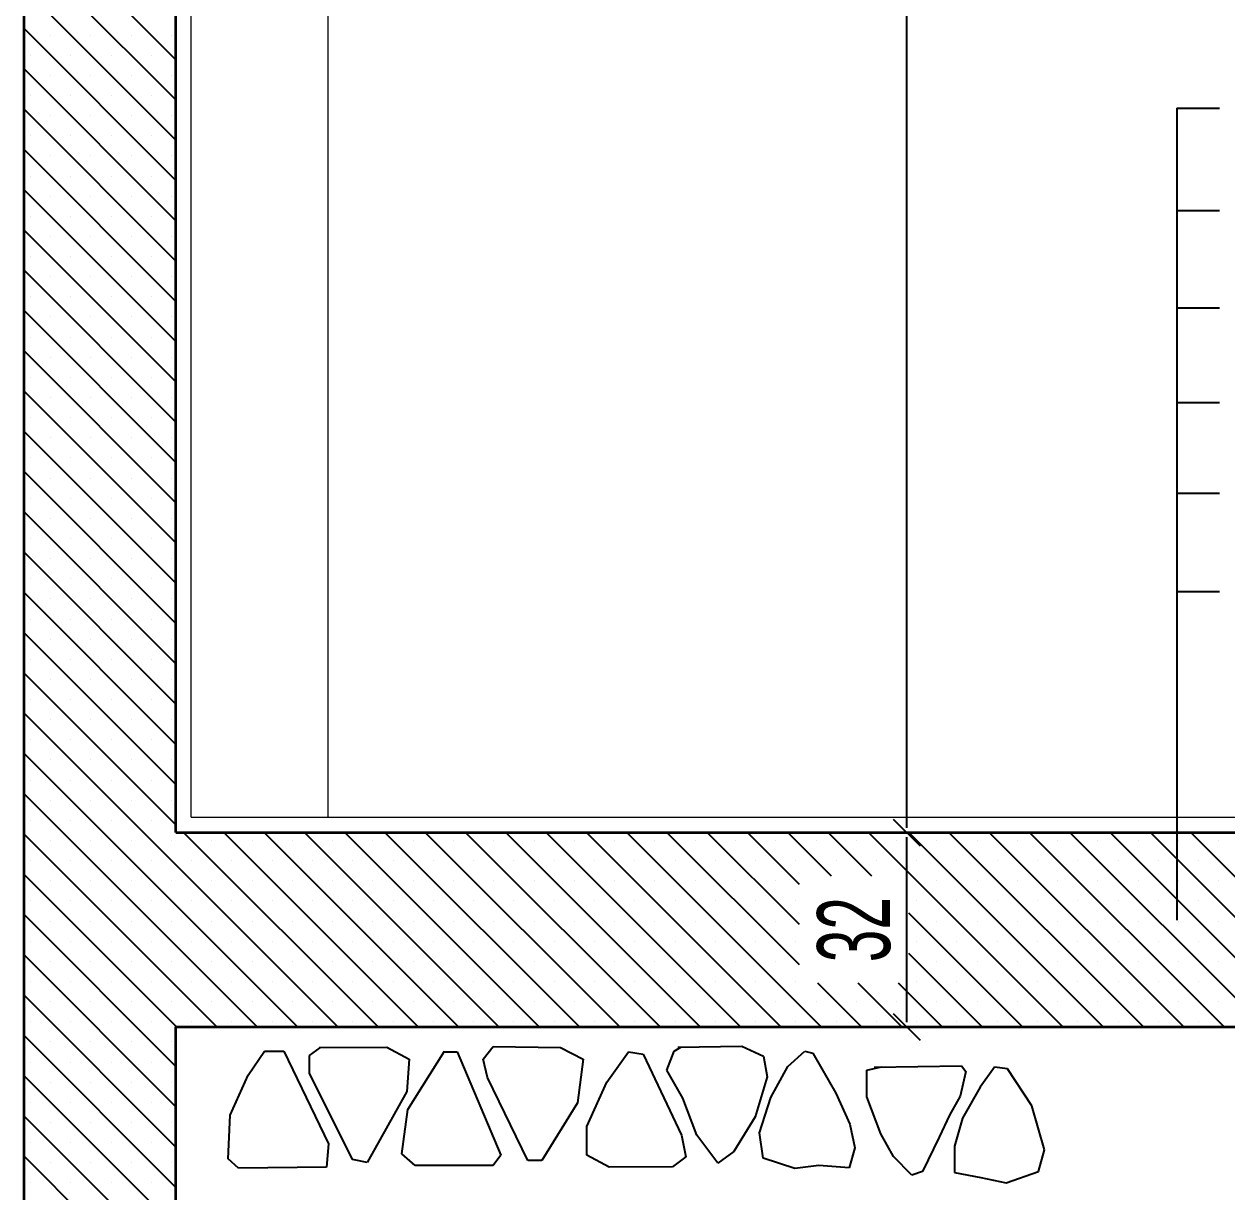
# Model space of a CAD drawing. Header units: inches. Extents: x -7543 to -822, y 102837 to 190349.
# Drawn here: x -828.02752 to -827.98793, y 102836.72105 to 102836.7595 of the extents above; entities that cross this region are included whole.
import ezdxf

# ---------------------------------------------------------------- set-up
doc = ezdxf.new("R2010")
doc.units = ezdxf.units.IN
doc.header["$MEASUREMENT"] = 0
doc.layers.add('DUVAR', color=7, linetype='Continuous', lineweight=35, true_color=0xfc4642)
doc.layers.add('KAPI', color=7, linetype='Continuous', lineweight=18, true_color=0xffb360)
for name, color, linetype, lineweight in [('ICOL', 55, 'Continuous', 25), ('SIVA', 150, 'Continuous', 15), ('TARAMA', 8, 'Continuous', 25), ('YAZI', 7, 'Continuous', 25)]:
    doc.layers.add(name, color=color, linetype=linetype, lineweight=lineweight)
doc.styles.add('OLCU', font='tromand.shx', dxfattribs={"width": 0.6, "height": 12})

# ---------------------------------------------------------------- blocks, each defined once
blk = doc.blocks.new('D')
at = {"layer": 'ICOL'}
for p, q in [((2.83, 2.83), (-2.83, -2.83)), ((0, 3), (0, -25))]:
    blk.add_line(p, q, dxfattribs=at)
blk = doc.blocks.new('E')
at = {"layer": 'ICOL'}
for p, q in [((0, -3), (0, 25)), ((-2.83, -2.83), (2.83, 2.83))]:
    blk.add_line(p, q, dxfattribs=at)

msp = doc.modelspace()

# ---------------------------------------------------------------- linework, layer by layer
at = {"layer": 'DUVAR'}
for p, q in [((-828.027518, 102836.706485), (-828.027518, 102836.797885)), ((-828.022518, 102836.732885), (-828.022518, 102836.791485)), ((-828.022518, 102836.732885), (-827.802518, 102836.732885)), ((-828.022518, 102836.726485), (-827.802518, 102836.726485)), ((-828.022518, 102836.706485), (-828.022518, 102836.726485))]:
    msp.add_line(p, q, dxfattribs=at)
at = {"layer": 'ICOL'}
for p, q in [((-827.99847, 102836.791329), (-827.99847, 102836.733041)), ((-827.99847, 102836.732729), (-827.99847, 102836.726641))]:
    msp.add_line(p, q, dxfattribs=at)
at = {"layer": 'KAPI'}
msp.add_line((-828.017518, 102836.790985), (-828.017518, 102836.733385), dxfattribs=at)
at = {"layer": 'SIVA'}
for q in [(-828.022018, 102836.790985), (-827.803018, 102836.733385)]:
    msp.add_line((-828.022018, 102836.733385), q, dxfattribs=at)
at = {"layer": 'TARAMA'}
for p, q in [((-828.022518, 102836.758325), (-828.027518, 102836.763325)), ((-828.022518, 102836.756999), (-828.027518, 102836.761999)), ((-828.022518, 102836.755674), (-828.027518, 102836.760674)), ((-828.022518, 102836.754348), (-828.027518, 102836.759348)), ((-828.026644, 102836.759137), (-828.026644, 102836.759137)), ((-828.025318, 102836.759137), (-828.025318, 102836.759137)), ((-828.023992, 102836.759137), (-828.023992, 102836.759137)), ((-828.022666, 102836.759137), (-828.022666, 102836.759137)), ((-828.027307, 102836.758474), (-828.027307, 102836.758474)), ((-828.025981, 102836.758474), (-828.025981, 102836.758474)), ((-828.024655, 102836.758474), (-828.024655, 102836.758474)), ((-828.023329, 102836.758474), (-828.023329, 102836.758474)), ((-828.022518, 102836.753022), (-828.027518, 102836.758022)), ((-828.026644, 102836.757811), (-828.026644, 102836.757811)), ((-828.025318, 102836.757811), (-828.025318, 102836.757811)), ((-828.023992, 102836.757811), (-828.023992, 102836.757811)), ((-828.022666, 102836.757811), (-828.022666, 102836.757811)), ((-828.027307, 102836.757148), (-828.027307, 102836.757148)), ((-828.025981, 102836.757148), (-828.025981, 102836.757148)), ((-828.024655, 102836.757148), (-828.024655, 102836.757148)), ((-828.023329, 102836.757148), (-828.023329, 102836.757148)), ((-828.022518, 102836.751696), (-828.027518, 102836.756696)), ((-828.026644, 102836.756485), (-828.026644, 102836.756485)), ((-828.025318, 102836.756485), (-828.025318, 102836.756485)), ((-828.023992, 102836.756485), (-828.023992, 102836.756485)), ((-828.022666, 102836.756485), (-828.022666, 102836.756485)), ((-828.027307, 102836.755822), (-828.027307, 102836.755822)), ((-828.025981, 102836.755822), (-828.025981, 102836.755822)), ((-828.024655, 102836.755822), (-828.024655, 102836.755822)), ((-828.023329, 102836.755822), (-828.023329, 102836.755822)), ((-828.022518, 102836.75037), (-828.027518, 102836.75537)), ((-828.026644, 102836.755159), (-828.026644, 102836.755159)), ((-828.025318, 102836.755159), (-828.025318, 102836.755159)), ((-828.023992, 102836.755159), (-828.023992, 102836.755159)), ((-828.022666, 102836.755159), (-828.022666, 102836.755159)), ((-828.027307, 102836.754496), (-828.027307, 102836.754496)), ((-828.025981, 102836.754496), (-828.025981, 102836.754496)), ((-828.024655, 102836.754496), (-828.024655, 102836.754496)), ((-828.023329, 102836.754496), (-828.023329, 102836.754496)), ((-828.022518, 102836.749044), (-828.027518, 102836.754044)), ((-828.026644, 102836.753833), (-828.026644, 102836.753833)), ((-828.025318, 102836.753833), (-828.025318, 102836.753833)), ((-828.023992, 102836.753833), (-828.023992, 102836.753833)), ((-828.022666, 102836.753833), (-828.022666, 102836.753833)), ((-828.027307, 102836.753171), (-828.027307, 102836.753171)), ((-828.025981, 102836.753171), (-828.025981, 102836.753171)), ((-828.024655, 102836.753171), (-828.024655, 102836.753171)), ((-828.023329, 102836.753171), (-828.023329, 102836.753171)), ((-828.022518, 102836.747719), (-828.027518, 102836.752719)), ((-828.026644, 102836.752508), (-828.026644, 102836.752508)), ((-828.025318, 102836.752508), (-828.025318, 102836.752508)), ((-828.023992, 102836.752508), (-828.023992, 102836.752508)), ((-828.022666, 102836.752508), (-828.022666, 102836.752508)), ((-828.027307, 102836.751845), (-828.027307, 102836.751845)), ((-828.025981, 102836.751845), (-828.025981, 102836.751845)), ((-828.024655, 102836.751845), (-828.024655, 102836.751845)), ((-828.023329, 102836.751845), (-828.023329, 102836.751845)), ((-828.022518, 102836.746393), (-828.027518, 102836.751393)), ((-828.026644, 102836.751182), (-828.026644, 102836.751182)), ((-828.025318, 102836.751182), (-828.025318, 102836.751182)), ((-828.023992, 102836.751182), (-828.023992, 102836.751182)), ((-828.022666, 102836.751182), (-828.022666, 102836.751182)), ((-828.027307, 102836.750519), (-828.027307, 102836.750519)), ((-828.025981, 102836.750519), (-828.025981, 102836.750519)), ((-828.024655, 102836.750519), (-828.024655, 102836.750519)), ((-828.023329, 102836.750519), (-828.023329, 102836.750519)), ((-828.022518, 102836.745067), (-828.027518, 102836.750067)), ((-828.026644, 102836.749856), (-828.026644, 102836.749856)), ((-828.025318, 102836.749856), (-828.025318, 102836.749856)), ((-828.023992, 102836.749856), (-828.023992, 102836.749856)), ((-828.022666, 102836.749856), (-828.022666, 102836.749856)), ((-828.027307, 102836.749193), (-828.027307, 102836.749193)), ((-828.025981, 102836.749193), (-828.025981, 102836.749193)), ((-828.024655, 102836.749193), (-828.024655, 102836.749193)), ((-828.023329, 102836.749193), (-828.023329, 102836.749193)), ((-828.022518, 102836.743741), (-828.027518, 102836.748741)), ((-828.026644, 102836.74853), (-828.026644, 102836.74853)), ((-828.025318, 102836.74853), (-828.025318, 102836.74853)), ((-828.023992, 102836.74853), (-828.023992, 102836.74853)), ((-828.022666, 102836.74853), (-828.022666, 102836.74853)), ((-828.027307, 102836.747867), (-828.027307, 102836.747867)), ((-828.025981, 102836.747867), (-828.025981, 102836.747867)), ((-828.024655, 102836.747867), (-828.024655, 102836.747867)), ((-828.023329, 102836.747867), (-828.023329, 102836.747867)), ((-828.022518, 102836.742415), (-828.027518, 102836.747415)), ((-828.026644, 102836.747204), (-828.026644, 102836.747204)), ((-828.025318, 102836.747204), (-828.025318, 102836.747204)), ((-828.023992, 102836.747204), (-828.023992, 102836.747204)), ((-828.022666, 102836.747204), (-828.022666, 102836.747204)), ((-828.027307, 102836.746541), (-828.027307, 102836.746541)), ((-828.025981, 102836.746541), (-828.025981, 102836.746541)), ((-828.024655, 102836.746541), (-828.024655, 102836.746541)), ((-828.023329, 102836.746541), (-828.023329, 102836.746541)), ((-828.022518, 102836.741089), (-828.027518, 102836.746089)), ((-828.026644, 102836.745879), (-828.026644, 102836.745879)), ((-828.025318, 102836.745879), (-828.025318, 102836.745879)), ((-828.023992, 102836.745879), (-828.023992, 102836.745879)), ((-828.022666, 102836.745879), (-828.022666, 102836.745879)), ((-828.027307, 102836.745216), (-828.027307, 102836.745216)), ((-828.025981, 102836.745216), (-828.025981, 102836.745216)), ((-828.024655, 102836.745216), (-828.024655, 102836.745216)), ((-828.023329, 102836.745216), (-828.023329, 102836.745216)), ((-828.022518, 102836.739764), (-828.027518, 102836.744764)), ((-828.026644, 102836.744553), (-828.026644, 102836.744553)), ((-828.025318, 102836.744553), (-828.025318, 102836.744553)), ((-828.023992, 102836.744553), (-828.023992, 102836.744553)), ((-828.022666, 102836.744553), (-828.022666, 102836.744553)), ((-828.027307, 102836.74389), (-828.027307, 102836.74389)), ((-828.025981, 102836.74389), (-828.025981, 102836.74389)), ((-828.024655, 102836.74389), (-828.024655, 102836.74389)), ((-828.023329, 102836.74389), (-828.023329, 102836.74389)), ((-828.022518, 102836.738438), (-828.027518, 102836.743438)), ((-828.026644, 102836.743227), (-828.026644, 102836.743227)), ((-828.025318, 102836.743227), (-828.025318, 102836.743227)), ((-828.023992, 102836.743227), (-828.023992, 102836.743227)), ((-828.022666, 102836.743227), (-828.022666, 102836.743227)), ((-828.027307, 102836.742564), (-828.027307, 102836.742564)), ((-828.025981, 102836.742564), (-828.025981, 102836.742564)), ((-828.024655, 102836.742564), (-828.024655, 102836.742564)), ((-828.023329, 102836.742564), (-828.023329, 102836.742564)), ((-828.022518, 102836.737112), (-828.027518, 102836.742112)), ((-828.026644, 102836.741901), (-828.026644, 102836.741901)), ((-828.025318, 102836.741901), (-828.025318, 102836.741901)), ((-828.023992, 102836.741901), (-828.023992, 102836.741901)), ((-828.022666, 102836.741901), (-828.022666, 102836.741901)), ((-828.027307, 102836.741238), (-828.027307, 102836.741238)), ((-828.025981, 102836.741238), (-828.025981, 102836.741238)), ((-828.024655, 102836.741238), (-828.024655, 102836.741238)), ((-828.023329, 102836.741238), (-828.023329, 102836.741238)), ((-828.022518, 102836.735786), (-828.027518, 102836.740786)), ((-828.026644, 102836.740575), (-828.026644, 102836.740575)), ((-828.025318, 102836.740575), (-828.025318, 102836.740575)), ((-828.023992, 102836.740575), (-828.023992, 102836.740575)), ((-828.022666, 102836.740575), (-828.022666, 102836.740575)), ((-828.027307, 102836.739912), (-828.027307, 102836.739912)), ((-828.025981, 102836.739912), (-828.025981, 102836.739912)), ((-828.024655, 102836.739912), (-828.024655, 102836.739912)), ((-828.023329, 102836.739912), (-828.023329, 102836.739912)), ((-828.022518, 102836.73446), (-828.027518, 102836.73946)), ((-828.026644, 102836.739249), (-828.026644, 102836.739249)), ((-828.025318, 102836.739249), (-828.025318, 102836.739249)), ((-828.023992, 102836.739249), (-828.023992, 102836.739249)), ((-828.022666, 102836.739249), (-828.022666, 102836.739249)), ((-828.027307, 102836.738586), (-828.027307, 102836.738586)), ((-828.025981, 102836.738586), (-828.025981, 102836.738586)), ((-828.024655, 102836.738586), (-828.024655, 102836.738586)), ((-828.023329, 102836.738586), (-828.023329, 102836.738586)), ((-828.022518, 102836.733134), (-828.027518, 102836.738134)), ((-828.026644, 102836.737924), (-828.026644, 102836.737924)), ((-828.025318, 102836.737924), (-828.025318, 102836.737924)), ((-828.023992, 102836.737924), (-828.023992, 102836.737924)), ((-828.022666, 102836.737924), (-828.022666, 102836.737924)), ((-828.027307, 102836.737261), (-828.027307, 102836.737261)), ((-828.025981, 102836.737261), (-828.025981, 102836.737261)), ((-828.024655, 102836.737261), (-828.024655, 102836.737261)), ((-828.023329, 102836.737261), (-828.023329, 102836.737261)), ((-828.017194, 102836.726485), (-828.027518, 102836.736809)), ((-828.026644, 102836.736598), (-828.026644, 102836.736598)), ((-828.025318, 102836.736598), (-828.025318, 102836.736598)), ((-828.023992, 102836.736598), (-828.023992, 102836.736598)), ((-828.022666, 102836.736598), (-828.022666, 102836.736598)), ((-828.027307, 102836.735935), (-828.027307, 102836.735935)), ((-828.025981, 102836.735935), (-828.025981, 102836.735935)), ((-828.024655, 102836.735935), (-828.024655, 102836.735935)), ((-828.023329, 102836.735935), (-828.023329, 102836.735935)), ((-828.018519, 102836.726485), (-828.027518, 102836.735483)), ((-828.026644, 102836.735272), (-828.026644, 102836.735272)), ((-828.025318, 102836.735272), (-828.025318, 102836.735272)), ((-828.023992, 102836.735272), (-828.023992, 102836.735272)), ((-828.022666, 102836.735272), (-828.022666, 102836.735272)), ((-828.027307, 102836.734609), (-828.027307, 102836.734609)), ((-828.025981, 102836.734609), (-828.025981, 102836.734609)), ((-828.024655, 102836.734609), (-828.024655, 102836.734609)), ((-828.023329, 102836.734609), (-828.023329, 102836.734609)), ((-828.019845, 102836.726485), (-828.027518, 102836.734157)), ((-828.026644, 102836.733946), (-828.026644, 102836.733946)), ((-828.025318, 102836.733946), (-828.025318, 102836.733946)), ((-828.023992, 102836.733946), (-828.023992, 102836.733946)), ((-828.022666, 102836.733946), (-828.022666, 102836.733946)), ((-828.027307, 102836.733283), (-828.027307, 102836.733283)), ((-828.025981, 102836.733283), (-828.025981, 102836.733283)), ((-828.024655, 102836.733283), (-828.024655, 102836.733283)), ((-828.023329, 102836.733283), (-828.023329, 102836.733283)), ((-828.021171, 102836.726485), (-828.027518, 102836.732831)), ((-828.015868, 102836.726485), (-828.022268, 102836.732885)), ((-828.014542, 102836.726485), (-828.020942, 102836.732885)), ((-828.013216, 102836.726485), (-828.019616, 102836.732885)), ((-828.01189, 102836.726485), (-828.01829, 102836.732885)), ((-828.010565, 102836.726485), (-828.016965, 102836.732885)), ((-828.009239, 102836.726485), (-828.015639, 102836.732885)), ((-828.007913, 102836.726485), (-828.014313, 102836.732885)), ((-828.006587, 102836.726485), (-828.012987, 102836.732885)), ((-828.005261, 102836.726485), (-828.011661, 102836.732885)), ((-828.003935, 102836.726485), (-828.010335, 102836.732885)), ((-828.00261, 102836.726485), (-828.00901, 102836.732885)), ((-828.001284, 102836.726485), (-828.007684, 102836.732885)), ((-828.001998, 102836.728525), (-828.006358, 102836.732885)), ((-828.001998, 102836.72985), (-828.005032, 102836.732885)), ((-828.001998, 102836.731176), (-828.003706, 102836.732885)), ((-828.000946, 102836.73145), (-828.00238, 102836.732885)), ((-827.99962, 102836.73145), (-828.001055, 102836.732885)), ((-827.993329, 102836.726485), (-827.999729, 102836.732885)), ((-827.992003, 102836.726485), (-827.998403, 102836.732885)), ((-827.990677, 102836.726485), (-827.997077, 102836.732885)), ((-827.989351, 102836.726485), (-827.995751, 102836.732885)), ((-827.988025, 102836.726485), (-827.994425, 102836.732885)), ((-827.9867, 102836.726485), (-827.9931, 102836.732885)), ((-827.985374, 102836.726485), (-827.991774, 102836.732885)), ((-827.984048, 102836.726485), (-827.990448, 102836.732885)), ((-827.982722, 102836.726485), (-827.989122, 102836.732885)), ((-828.026644, 102836.73262), (-828.026644, 102836.73262)), ((-828.025318, 102836.73262), (-828.025318, 102836.73262)), ((-828.023992, 102836.73262), (-828.023992, 102836.73262)), ((-828.022666, 102836.73262), (-828.022666, 102836.73262)), ((-828.02134, 102836.73262), (-828.02134, 102836.73262)), ((-828.020015, 102836.73262), (-828.020015, 102836.73262)), ((-828.018689, 102836.73262), (-828.018689, 102836.73262)), ((-828.017363, 102836.73262), (-828.017363, 102836.73262)), ((-828.016037, 102836.73262), (-828.016037, 102836.73262)), ((-828.014711, 102836.73262), (-828.014711, 102836.73262)), ((-828.013385, 102836.73262), (-828.013385, 102836.73262)), ((-828.01206, 102836.73262), (-828.01206, 102836.73262)), ((-828.010734, 102836.73262), (-828.010734, 102836.73262)), ((-828.009408, 102836.73262), (-828.009408, 102836.73262)), ((-828.008082, 102836.73262), (-828.008082, 102836.73262)), ((-828.006756, 102836.73262), (-828.006756, 102836.73262)), ((-828.005431, 102836.73262), (-828.005431, 102836.73262)), ((-828.004105, 102836.73262), (-828.004105, 102836.73262)), ((-828.002779, 102836.73262), (-828.002779, 102836.73262)), ((-828.001453, 102836.73262), (-828.001453, 102836.73262)), ((-828.000127, 102836.73262), (-828.000127, 102836.73262)), ((-827.998801, 102836.73262), (-827.998801, 102836.73262)), ((-827.997476, 102836.73262), (-827.997476, 102836.73262)), ((-827.99615, 102836.73262), (-827.99615, 102836.73262)), ((-827.994824, 102836.73262), (-827.994824, 102836.73262)), ((-827.993498, 102836.73262), (-827.993498, 102836.73262)), ((-827.992172, 102836.73262), (-827.992172, 102836.73262)), ((-827.990846, 102836.73262), (-827.990846, 102836.73262)), ((-827.989521, 102836.73262), (-827.989521, 102836.73262)), ((-827.988195, 102836.73262), (-827.988195, 102836.73262)), ((-828.027307, 102836.731957), (-828.027307, 102836.731957)), ((-828.025981, 102836.731957), (-828.025981, 102836.731957)), ((-828.024655, 102836.731957), (-828.024655, 102836.731957)), ((-828.023329, 102836.731957), (-828.023329, 102836.731957)), ((-828.022003, 102836.731957), (-828.022003, 102836.731957)), ((-828.020678, 102836.731957), (-828.020678, 102836.731957)), ((-828.019352, 102836.731957), (-828.019352, 102836.731957)), ((-828.018026, 102836.731957), (-828.018026, 102836.731957)), ((-828.0167, 102836.731957), (-828.0167, 102836.731957)), ((-828.015374, 102836.731957), (-828.015374, 102836.731957)), ((-828.014048, 102836.731957), (-828.014048, 102836.731957)), ((-828.012723, 102836.731957), (-828.012723, 102836.731957)), ((-828.011397, 102836.731957), (-828.011397, 102836.731957)), ((-828.010071, 102836.731957), (-828.010071, 102836.731957)), ((-828.008745, 102836.731957), (-828.008745, 102836.731957)), ((-828.007419, 102836.731957), (-828.007419, 102836.731957)), ((-828.006093, 102836.731957), (-828.006093, 102836.731957)), ((-828.004768, 102836.731957), (-828.004768, 102836.731957)), ((-828.003442, 102836.731957), (-828.003442, 102836.731957)), ((-828.002116, 102836.731957), (-828.002116, 102836.731957)), ((-828.00079, 102836.731957), (-828.00079, 102836.731957)), ((-827.999464, 102836.731957), (-827.999464, 102836.731957)), ((-827.998138, 102836.731957), (-827.998138, 102836.731957)), ((-827.996813, 102836.731957), (-827.996813, 102836.731957)), ((-827.995487, 102836.731957), (-827.995487, 102836.731957)), ((-827.994161, 102836.731957), (-827.994161, 102836.731957)), ((-827.992835, 102836.731957), (-827.992835, 102836.731957)), ((-827.991509, 102836.731957), (-827.991509, 102836.731957)), ((-827.990184, 102836.731957), (-827.990184, 102836.731957)), ((-827.988858, 102836.731957), (-827.988858, 102836.731957)), ((-828.022497, 102836.726485), (-828.027518, 102836.731505)), ((-828.026644, 102836.731294), (-828.026644, 102836.731294)), ((-828.025318, 102836.731294), (-828.025318, 102836.731294)), ((-828.023992, 102836.731294), (-828.023992, 102836.731294)), ((-828.022666, 102836.731294), (-828.022666, 102836.731294)), ((-828.02134, 102836.731294), (-828.02134, 102836.731294)), ((-828.020015, 102836.731294), (-828.020015, 102836.731294)), ((-828.018689, 102836.731294), (-828.018689, 102836.731294)), ((-828.017363, 102836.731294), (-828.017363, 102836.731294)), ((-828.016037, 102836.731294), (-828.016037, 102836.731294)), ((-828.014711, 102836.731294), (-828.014711, 102836.731294)), ((-828.013385, 102836.731294), (-828.013385, 102836.731294)), ((-828.01206, 102836.731294), (-828.01206, 102836.731294)), ((-828.010734, 102836.731294), (-828.010734, 102836.731294)), ((-828.009408, 102836.731294), (-828.009408, 102836.731294)), ((-828.008082, 102836.731294), (-828.008082, 102836.731294)), ((-828.006756, 102836.731294), (-828.006756, 102836.731294)), ((-828.005431, 102836.731294), (-828.005431, 102836.731294)), ((-828.004105, 102836.731294), (-828.004105, 102836.731294)), ((-828.002779, 102836.731294), (-828.002779, 102836.731294)), ((-827.997476, 102836.731294), (-827.997476, 102836.731294)), ((-827.99615, 102836.731294), (-827.99615, 102836.731294)), ((-827.994824, 102836.731294), (-827.994824, 102836.731294)), ((-827.993498, 102836.731294), (-827.993498, 102836.731294)), ((-827.992172, 102836.731294), (-827.992172, 102836.731294)), ((-827.990846, 102836.731294), (-827.990846, 102836.731294)), ((-827.989521, 102836.731294), (-827.989521, 102836.731294)), ((-827.988195, 102836.731294), (-827.988195, 102836.731294)), ((-828.027307, 102836.730632), (-828.027307, 102836.730632)), ((-828.025981, 102836.730632), (-828.025981, 102836.730632)), ((-828.024655, 102836.730632), (-828.024655, 102836.730632)), ((-828.023329, 102836.730632), (-828.023329, 102836.730632)), ((-828.022003, 102836.730632), (-828.022003, 102836.730632)), ((-828.020678, 102836.730632), (-828.020678, 102836.730632)), ((-828.019352, 102836.730632), (-828.019352, 102836.730632)), ((-828.018026, 102836.730632), (-828.018026, 102836.730632)), ((-828.0167, 102836.730632), (-828.0167, 102836.730632)), ((-828.015374, 102836.730632), (-828.015374, 102836.730632)), ((-828.014048, 102836.730632), (-828.014048, 102836.730632)), ((-828.012723, 102836.730632), (-828.012723, 102836.730632)), ((-828.011397, 102836.730632), (-828.011397, 102836.730632)), ((-828.010071, 102836.730632), (-828.010071, 102836.730632)), ((-828.008745, 102836.730632), (-828.008745, 102836.730632)), ((-828.007419, 102836.730632), (-828.007419, 102836.730632)), ((-828.006093, 102836.730632), (-828.006093, 102836.730632)), ((-828.004768, 102836.730632), (-828.004768, 102836.730632)), ((-828.003442, 102836.730632), (-828.003442, 102836.730632)), ((-828.002116, 102836.730632), (-828.002116, 102836.730632)), ((-827.998138, 102836.730632), (-827.998138, 102836.730632)), ((-827.996813, 102836.730632), (-827.996813, 102836.730632)), ((-827.995487, 102836.730632), (-827.995487, 102836.730632)), ((-827.994161, 102836.730632), (-827.994161, 102836.730632)), ((-827.992835, 102836.730632), (-827.992835, 102836.730632)), ((-827.991509, 102836.730632), (-827.991509, 102836.730632)), ((-827.990184, 102836.730632), (-827.990184, 102836.730632)), ((-827.988858, 102836.730632), (-827.988858, 102836.730632)), ((-828.022518, 102836.72518), (-828.027518, 102836.73018)), ((-828.026644, 102836.729969), (-828.026644, 102836.729969)), ((-828.025318, 102836.729969), (-828.025318, 102836.729969)), ((-828.023992, 102836.729969), (-828.023992, 102836.729969)), ((-828.022666, 102836.729969), (-828.022666, 102836.729969)), ((-828.02134, 102836.729969), (-828.02134, 102836.729969)), ((-828.020015, 102836.729969), (-828.020015, 102836.729969)), ((-828.018689, 102836.729969), (-828.018689, 102836.729969)), ((-828.017363, 102836.729969), (-828.017363, 102836.729969)), ((-828.016037, 102836.729969), (-828.016037, 102836.729969)), ((-828.014711, 102836.729969), (-828.014711, 102836.729969)), ((-828.013385, 102836.729969), (-828.013385, 102836.729969)), ((-828.01206, 102836.729969), (-828.01206, 102836.729969)), ((-828.010734, 102836.729969), (-828.010734, 102836.729969)), ((-828.009408, 102836.729969), (-828.009408, 102836.729969)), ((-828.008082, 102836.729969), (-828.008082, 102836.729969)), ((-828.006756, 102836.729969), (-828.006756, 102836.729969)), ((-828.005431, 102836.729969), (-828.005431, 102836.729969)), ((-828.004105, 102836.729969), (-828.004105, 102836.729969)), ((-828.002779, 102836.729969), (-828.002779, 102836.729969)), ((-827.994655, 102836.726485), (-827.998398, 102836.730228)), ((-827.997476, 102836.729969), (-827.997476, 102836.729969)), ((-827.99615, 102836.729969), (-827.99615, 102836.729969)), ((-827.994824, 102836.729969), (-827.994824, 102836.729969)), ((-827.993498, 102836.729969), (-827.993498, 102836.729969)), ((-827.992172, 102836.729969), (-827.992172, 102836.729969)), ((-827.990846, 102836.729969), (-827.990846, 102836.729969)), ((-827.989521, 102836.729969), (-827.989521, 102836.729969)), ((-827.988195, 102836.729969), (-827.988195, 102836.729969)), ((-828.027307, 102836.729306), (-828.027307, 102836.729306)), ((-828.025981, 102836.729306), (-828.025981, 102836.729306)), ((-828.024655, 102836.729306), (-828.024655, 102836.729306)), ((-828.023329, 102836.729306), (-828.023329, 102836.729306)), ((-828.022003, 102836.729306), (-828.022003, 102836.729306)), ((-828.020678, 102836.729306), (-828.020678, 102836.729306)), ((-828.019352, 102836.729306), (-828.019352, 102836.729306)), ((-828.018026, 102836.729306), (-828.018026, 102836.729306)), ((-828.0167, 102836.729306), (-828.0167, 102836.729306)), ((-828.015374, 102836.729306), (-828.015374, 102836.729306)), ((-828.014048, 102836.729306), (-828.014048, 102836.729306)), ((-828.012723, 102836.729306), (-828.012723, 102836.729306)), ((-828.011397, 102836.729306), (-828.011397, 102836.729306)), ((-828.010071, 102836.729306), (-828.010071, 102836.729306)), ((-828.008745, 102836.729306), (-828.008745, 102836.729306)), ((-828.007419, 102836.729306), (-828.007419, 102836.729306)), ((-828.006093, 102836.729306), (-828.006093, 102836.729306)), ((-828.004768, 102836.729306), (-828.004768, 102836.729306)), ((-828.003442, 102836.729306), (-828.003442, 102836.729306)), ((-828.002116, 102836.729306), (-828.002116, 102836.729306)), ((-827.998138, 102836.729306), (-827.998138, 102836.729306)), ((-827.996813, 102836.729306), (-827.996813, 102836.729306)), ((-827.995487, 102836.729306), (-827.995487, 102836.729306)), ((-827.994161, 102836.729306), (-827.994161, 102836.729306)), ((-827.992835, 102836.729306), (-827.992835, 102836.729306)), ((-827.991509, 102836.729306), (-827.991509, 102836.729306)), ((-827.990184, 102836.729306), (-827.990184, 102836.729306)), ((-827.988858, 102836.729306), (-827.988858, 102836.729306)), ((-828.022518, 102836.723854), (-828.027518, 102836.728854)), ((-827.99598, 102836.726485), (-827.998398, 102836.728902)), ((-828.026644, 102836.728643), (-828.026644, 102836.728643)), ((-828.025318, 102836.728643), (-828.025318, 102836.728643)), ((-828.023992, 102836.728643), (-828.023992, 102836.728643)), ((-828.022666, 102836.728643), (-828.022666, 102836.728643)), ((-828.02134, 102836.728643), (-828.02134, 102836.728643)), ((-828.020015, 102836.728643), (-828.020015, 102836.728643)), ((-828.018689, 102836.728643), (-828.018689, 102836.728643)), ((-828.017363, 102836.728643), (-828.017363, 102836.728643)), ((-828.016037, 102836.728643), (-828.016037, 102836.728643)), ((-828.014711, 102836.728643), (-828.014711, 102836.728643)), ((-828.013385, 102836.728643), (-828.013385, 102836.728643)), ((-828.01206, 102836.728643), (-828.01206, 102836.728643)), ((-828.010734, 102836.728643), (-828.010734, 102836.728643)), ((-828.009408, 102836.728643), (-828.009408, 102836.728643)), ((-828.008082, 102836.728643), (-828.008082, 102836.728643)), ((-828.006756, 102836.728643), (-828.006756, 102836.728643)), ((-828.005431, 102836.728643), (-828.005431, 102836.728643)), ((-828.004105, 102836.728643), (-828.004105, 102836.728643)), ((-828.002779, 102836.728643), (-828.002779, 102836.728643)), ((-827.997476, 102836.728643), (-827.997476, 102836.728643)), ((-827.99615, 102836.728643), (-827.99615, 102836.728643)), ((-827.994824, 102836.728643), (-827.994824, 102836.728643)), ((-827.993498, 102836.728643), (-827.993498, 102836.728643)), ((-827.992172, 102836.728643), (-827.992172, 102836.728643)), ((-827.990846, 102836.728643), (-827.990846, 102836.728643)), ((-827.989521, 102836.728643), (-827.989521, 102836.728643)), ((-827.988195, 102836.728643), (-827.988195, 102836.728643)), ((-828.027307, 102836.72798), (-828.027307, 102836.72798)), ((-828.025981, 102836.72798), (-828.025981, 102836.72798)), ((-828.024655, 102836.72798), (-828.024655, 102836.72798)), ((-828.023329, 102836.72798), (-828.023329, 102836.72798)), ((-828.022003, 102836.72798), (-828.022003, 102836.72798)), ((-828.020678, 102836.72798), (-828.020678, 102836.72798)), ((-828.019352, 102836.72798), (-828.019352, 102836.72798)), ((-828.018026, 102836.72798), (-828.018026, 102836.72798)), ((-828.0167, 102836.72798), (-828.0167, 102836.72798)), ((-828.015374, 102836.72798), (-828.015374, 102836.72798)), ((-828.014048, 102836.72798), (-828.014048, 102836.72798)), ((-828.012723, 102836.72798), (-828.012723, 102836.72798)), ((-828.011397, 102836.72798), (-828.011397, 102836.72798)), ((-828.010071, 102836.72798), (-828.010071, 102836.72798)), ((-828.008745, 102836.72798), (-828.008745, 102836.72798)), ((-828.007419, 102836.72798), (-828.007419, 102836.72798)), ((-828.006093, 102836.72798), (-828.006093, 102836.72798)), ((-828.004768, 102836.72798), (-828.004768, 102836.72798)), ((-828.003442, 102836.72798), (-828.003442, 102836.72798)), ((-828.002116, 102836.72798), (-828.002116, 102836.72798)), ((-827.999958, 102836.726485), (-828.001392, 102836.727919)), ((-827.998632, 102836.726485), (-828.000066, 102836.727919)), ((-827.997306, 102836.726485), (-827.998741, 102836.727919)), ((-827.998138, 102836.72798), (-827.998138, 102836.72798)), ((-827.996813, 102836.72798), (-827.996813, 102836.72798)), ((-827.995487, 102836.72798), (-827.995487, 102836.72798)), ((-827.994161, 102836.72798), (-827.994161, 102836.72798)), ((-827.992835, 102836.72798), (-827.992835, 102836.72798)), ((-827.991509, 102836.72798), (-827.991509, 102836.72798)), ((-827.990184, 102836.72798), (-827.990184, 102836.72798)), ((-827.988858, 102836.72798), (-827.988858, 102836.72798)), ((-828.022518, 102836.722528), (-828.027518, 102836.727528)), ((-828.026644, 102836.727317), (-828.026644, 102836.727317)), ((-828.025318, 102836.727317), (-828.025318, 102836.727317)), ((-828.023992, 102836.727317), (-828.023992, 102836.727317)), ((-828.022666, 102836.727317), (-828.022666, 102836.727317)), ((-828.02134, 102836.727317), (-828.02134, 102836.727317)), ((-828.020015, 102836.727317), (-828.020015, 102836.727317)), ((-828.018689, 102836.727317), (-828.018689, 102836.727317)), ((-828.017363, 102836.727317), (-828.017363, 102836.727317)), ((-828.016037, 102836.727317), (-828.016037, 102836.727317)), ((-828.014711, 102836.727317), (-828.014711, 102836.727317)), ((-828.013385, 102836.727317), (-828.013385, 102836.727317)), ((-828.01206, 102836.727317), (-828.01206, 102836.727317)), ((-828.010734, 102836.727317), (-828.010734, 102836.727317)), ((-828.009408, 102836.727317), (-828.009408, 102836.727317)), ((-828.008082, 102836.727317), (-828.008082, 102836.727317)), ((-828.006756, 102836.727317), (-828.006756, 102836.727317)), ((-828.005431, 102836.727317), (-828.005431, 102836.727317)), ((-828.004105, 102836.727317), (-828.004105, 102836.727317)), ((-828.002779, 102836.727317), (-828.002779, 102836.727317)), ((-828.001453, 102836.727317), (-828.001453, 102836.727317)), ((-828.000127, 102836.727317), (-828.000127, 102836.727317)), ((-827.998801, 102836.727317), (-827.998801, 102836.727317)), ((-827.997476, 102836.727317), (-827.997476, 102836.727317)), ((-827.99615, 102836.727317), (-827.99615, 102836.727317)), ((-827.994824, 102836.727317), (-827.994824, 102836.727317)), ((-827.993498, 102836.727317), (-827.993498, 102836.727317)), ((-827.992172, 102836.727317), (-827.992172, 102836.727317)), ((-827.990846, 102836.727317), (-827.990846, 102836.727317)), ((-827.989521, 102836.727317), (-827.989521, 102836.727317)), ((-827.988195, 102836.727317), (-827.988195, 102836.727317)), ((-828.027307, 102836.726654), (-828.027307, 102836.726654)), ((-828.025981, 102836.726654), (-828.025981, 102836.726654)), ((-828.024655, 102836.726654), (-828.024655, 102836.726654)), ((-828.023329, 102836.726654), (-828.023329, 102836.726654)), ((-828.022003, 102836.726654), (-828.022003, 102836.726654)), ((-828.020678, 102836.726654), (-828.020678, 102836.726654)), ((-828.019352, 102836.726654), (-828.019352, 102836.726654)), ((-828.018026, 102836.726654), (-828.018026, 102836.726654)), ((-828.0167, 102836.726654), (-828.0167, 102836.726654)), ((-828.015374, 102836.726654), (-828.015374, 102836.726654)), ((-828.014048, 102836.726654), (-828.014048, 102836.726654)), ((-828.012723, 102836.726654), (-828.012723, 102836.726654)), ((-828.011397, 102836.726654), (-828.011397, 102836.726654)), ((-828.010071, 102836.726654), (-828.010071, 102836.726654)), ((-828.008745, 102836.726654), (-828.008745, 102836.726654)), ((-828.007419, 102836.726654), (-828.007419, 102836.726654)), ((-828.006093, 102836.726654), (-828.006093, 102836.726654)), ((-828.004768, 102836.726654), (-828.004768, 102836.726654)), ((-828.003442, 102836.726654), (-828.003442, 102836.726654)), ((-828.002116, 102836.726654), (-828.002116, 102836.726654)), ((-828.00079, 102836.726654), (-828.00079, 102836.726654)), ((-827.999464, 102836.726654), (-827.999464, 102836.726654)), ((-827.998138, 102836.726654), (-827.998138, 102836.726654)), ((-827.996813, 102836.726654), (-827.996813, 102836.726654)), ((-827.995487, 102836.726654), (-827.995487, 102836.726654)), ((-827.994161, 102836.726654), (-827.994161, 102836.726654)), ((-827.992835, 102836.726654), (-827.992835, 102836.726654)), ((-827.991509, 102836.726654), (-827.991509, 102836.726654)), ((-827.990184, 102836.726654), (-827.990184, 102836.726654)), ((-827.988858, 102836.726654), (-827.988858, 102836.726654)), ((-828.022518, 102836.721202), (-828.027518, 102836.726202)), ((-828.026644, 102836.725991), (-828.026644, 102836.725991)), ((-828.025318, 102836.725991), (-828.025318, 102836.725991)), ((-828.023992, 102836.725991), (-828.023992, 102836.725991)), ((-828.022666, 102836.725991), (-828.022666, 102836.725991)), ((-828.020139, 102836.724895), (-828.019602, 102836.72568)), ((-828.019602, 102836.72568), (-828.018968, 102836.72568)), ((-828.018968, 102836.72568), (-828.017494, 102836.722637)), ((-828.018124, 102836.725541), (-828.017764, 102836.725801)), ((-828.018124, 102836.724961), (-828.018124, 102836.725541)), ((-828.017804, 102836.725811), (-828.015583, 102836.725821)), ((-828.015583, 102836.725821), (-828.014843, 102836.725421)), ((-828.014883, 102836.723761), (-828.013683, 102836.725681)), ((-828.013683, 102836.725661), (-828.013262, 102836.725661)), ((-828.013262, 102836.725661), (-828.011822, 102836.722261)), ((-828.012402, 102836.725421), (-828.012082, 102836.725841)), ((-828.012082, 102836.725841), (-828.009861, 102836.725801)), ((-828.009861, 102836.725801), (-828.009121, 102836.725421)), ((-828.00834, 102836.724661), (-828.00762, 102836.725661)), ((-828.00762, 102836.725661), (-828.00714, 102836.725581)), ((-828.00714, 102836.725581), (-828.00588, 102836.722921)), ((-828.00636, 102836.725063), (-828.00612, 102836.725681)), ((-828.00612, 102836.725681), (-828.0059, 102836.725822)), ((-828.006, 102836.725821), (-828.003899, 102836.725851)), ((-828.003899, 102836.725851), (-828.003178, 102836.725521)), ((-828.003178, 102836.725521), (-828.003058, 102836.724841)), ((-828.002378, 102836.725181), (-828.001818, 102836.725681)), ((-828.001818, 102836.725681), (-828.001558, 102836.725621)), ((-828.001558, 102836.725621), (-828.000798, 102836.724301)), ((-828.027307, 102836.725328), (-828.027307, 102836.725328)), ((-828.025981, 102836.725328), (-828.025981, 102836.725328)), ((-828.024655, 102836.725328), (-828.024655, 102836.725328)), ((-828.023329, 102836.725328), (-828.023329, 102836.725328)), ((-828.014843, 102836.725421), (-828.014923, 102836.724361)), ((-828.012262, 102836.724821), (-828.012402, 102836.725421)), ((-828.009121, 102836.725421), (-828.009301, 102836.723981)), ((-828.002938, 102836.724161), (-828.002378, 102836.725181)), ((-827.999784, 102836.725061), (-827.9993, 102836.725164)), ((-827.999544, 102836.725161), (-827.996662, 102836.725201)), ((-827.996662, 102836.725201), (-827.996522, 102836.725021)), ((-827.995577, 102836.725158), (-827.996052, 102836.724501)), ((-827.995151, 102836.725101), (-827.995577, 102836.725158)), ((-828.022518, 102836.719876), (-828.027518, 102836.724876)), ((-828.020731, 102836.723573), (-828.020139, 102836.724895)), ((-828.016704, 102836.722121), (-828.018124, 102836.724961)), ((-828.010942, 102836.722081), (-828.012262, 102836.724821)), ((-828.00584, 102836.724141), (-828.00636, 102836.725063)), ((-828.003058, 102836.724841), (-828.003459, 102836.723521)), ((-827.999784, 102836.724181), (-827.999784, 102836.725061)), ((-827.996522, 102836.725021), (-827.996703, 102836.724201)), ((-827.994351, 102836.723881), (-827.995151, 102836.725101)), ((-828.026644, 102836.724665), (-828.026644, 102836.724665)), ((-828.025318, 102836.724665), (-828.025318, 102836.724665)), ((-828.023992, 102836.724665), (-828.023992, 102836.724665)), ((-828.022666, 102836.724665), (-828.022666, 102836.724665)), ((-828.014923, 102836.724361), (-828.016224, 102836.722021)), ((-828.008991, 102836.723201), (-828.00834, 102836.724661)), ((-827.996052, 102836.724501), (-827.996632, 102836.723481)), ((-828.027307, 102836.724002), (-828.027307, 102836.724002)), ((-828.025981, 102836.724002), (-828.025981, 102836.724002)), ((-828.024655, 102836.724002), (-828.024655, 102836.724002)), ((-828.023329, 102836.724002), (-828.023329, 102836.724002)), ((-828.009301, 102836.723981), (-828.010481, 102836.722081)), ((-828.005379, 102836.722921), (-828.00584, 102836.724141)), ((-828.003309, 102836.723001), (-828.002938, 102836.724161)), ((-828.000798, 102836.724301), (-828.000337, 102836.723281)), ((-827.999324, 102836.722961), (-827.999784, 102836.724181)), ((-827.996703, 102836.724201), (-827.997063, 102836.723581)), ((-828.022518, 102836.71855), (-828.027518, 102836.72355)), ((-828.0208, 102836.722141), (-828.020731, 102836.723573)), ((-828.015083, 102836.722301), (-828.014883, 102836.723761)), ((-827.997063, 102836.723581), (-827.997403, 102836.722851)), ((-827.993931, 102836.722441), (-827.994351, 102836.723881)), ((-828.026644, 102836.723339), (-828.026644, 102836.723339)), ((-828.025318, 102836.723339), (-828.025318, 102836.723339)), ((-828.023992, 102836.723339), (-828.023992, 102836.723339)), ((-828.022666, 102836.723339), (-828.022666, 102836.723339)), ((-828.008991, 102836.722261), (-828.008991, 102836.723201)), ((-828.003459, 102836.723521), (-828.004159, 102836.722381)), ((-828.000337, 102836.723281), (-828.000177, 102836.722501)), ((-827.996632, 102836.723481), (-827.996892, 102836.722562)), ((-828.00588, 102836.722921), (-828.005739, 102836.722211)), ((-828.004679, 102836.722001), (-828.005379, 102836.722921)), ((-828.003188, 102836.722161), (-828.003309, 102836.723001)), ((-827.998903, 102836.722221), (-827.999324, 102836.722961)), ((-827.997403, 102836.722851), (-827.997943, 102836.721721)), ((-828.027307, 102836.722677), (-828.027307, 102836.722677)), ((-828.025981, 102836.722677), (-828.025981, 102836.722677)), ((-828.024655, 102836.722677), (-828.024655, 102836.722677)), ((-828.023329, 102836.722677), (-828.023329, 102836.722677)), ((-828.017494, 102836.722637), (-828.017563, 102836.721866)), ((-828.004159, 102836.722381), (-828.004679, 102836.722001)), ((-828.000177, 102836.722501), (-828.000357, 102836.721841)), ((-827.996892, 102836.722562), (-827.996892, 102836.721696)), ((-827.994131, 102836.721721), (-827.993931, 102836.722441)), ((-828.022518, 102836.717225), (-828.027518, 102836.722225)), ((-828.026644, 102836.722014), (-828.026644, 102836.722014)), ((-828.025318, 102836.722014), (-828.025318, 102836.722014)), ((-828.023992, 102836.722014), (-828.023992, 102836.722014)), ((-828.022666, 102836.722014), (-828.022666, 102836.722014)), ((-828.020456, 102836.721838), (-828.0208, 102836.722141)), ((-828.016224, 102836.722021), (-828.016704, 102836.722121)), ((-828.014643, 102836.721921), (-828.015083, 102836.722301)), ((-828.011822, 102836.722261), (-828.012082, 102836.721921)), ((-828.010481, 102836.722081), (-828.010942, 102836.722081)), ((-828.00826, 102836.721861), (-828.008991, 102836.722261)), ((-828.005739, 102836.722211), (-828.00618, 102836.721881)), ((-828.002145, 102836.721821), (-828.003188, 102836.722161)), ((-827.998303, 102836.721601), (-827.998903, 102836.722221)), ((-828.017563, 102836.721866), (-828.020456, 102836.721838)), ((-828.012082, 102836.721921), (-828.014643, 102836.721921)), ((-828.00618, 102836.721881), (-828.00826, 102836.721861)), ((-828.001358, 102836.721921), (-828.002145, 102836.721821)), ((-828.000357, 102836.721841), (-828.001358, 102836.721921)), ((-827.997943, 102836.721721), (-827.998303, 102836.721601)), ((-827.996892, 102836.721696), (-827.996023, 102836.721521)), ((-827.995191, 102836.721354), (-827.994131, 102836.721721)), ((-828.027307, 102836.721351), (-828.027307, 102836.721351)), ((-828.025981, 102836.721351), (-828.025981, 102836.721351)), ((-828.024655, 102836.721351), (-828.024655, 102836.721351)), ((-828.023329, 102836.721351), (-828.023329, 102836.721351)), ((-827.996023, 102836.721521), (-827.995191, 102836.721354))]:
    msp.add_line(p, q, dxfattribs=at)
at = {"layer": 'YAZI'}
for p, q in [((-827.989575, 102836.756735), (-827.988171, 102836.756735)), ((-827.989575, 102836.756735), (-827.989575, 102836.729995)), ((-827.989575, 102836.753357), (-827.988171, 102836.753357)), ((-827.989575, 102836.750152), (-827.988171, 102836.750152)), ((-827.989575, 102836.747039), (-827.988171, 102836.747039)), ((-827.989575, 102836.744055), (-827.988171, 102836.744055)), ((-827.989575, 102836.740822), (-827.988171, 102836.740822))]:
    msp.add_line(p, q, dxfattribs=at)

# ---------------------------------------------------------------- block references
at = {"layer": 'ICOL', "xscale": 0.000155999994603917, "yscale": 0.000155999994603917, "zscale": 0.000155999994603917}
for name, p, rotation in [('D', (-827.99847, 102836.732885), 90), ('E', (-827.99847, 102836.732885), 270), ('E', (-827.99847, 102836.726485), 270)]:
    msp.add_blockref(name, p, dxfattribs=dict(at, rotation=rotation))

# ---------------------------------------------------------------- texts
at = {"layer": 'ICOL', "insert": (-828.000198, 102836.729685), "char_height": 0.0024, "attachment_point": 5, "rotation": 90, "style": 'OLCU'}
msp.add_mtext('\\A1;32', dxfattribs=at)

doc.saveas('drawing.dxf')
